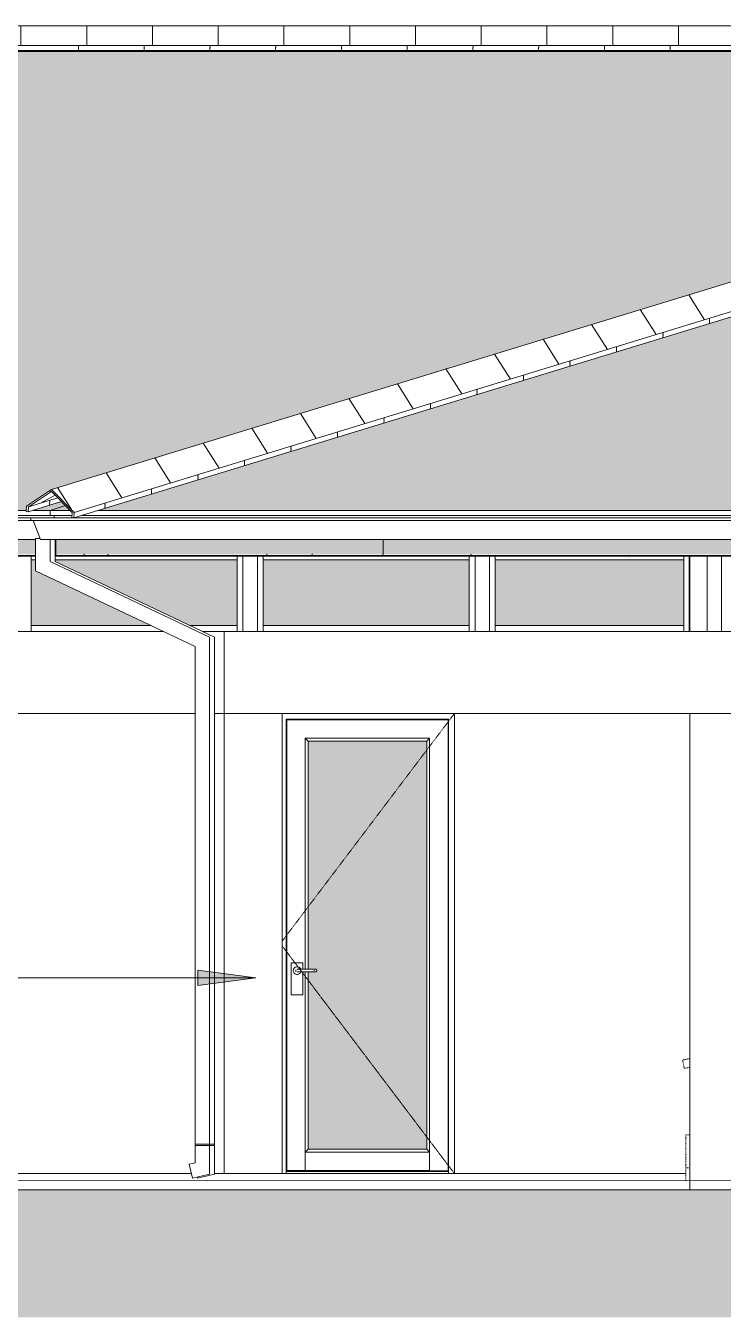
# Model space of a CAD drawing. Header units: millimetres. Extents: x -35517 to 139323, y -3702 to 5999.
# Drawn here: x 78531 to 82137, y -743 to 5938 of the extents above; entities that cross this region are included whole.
import ezdxf

# ---------------------------------------------------------------- set-up
doc = ezdxf.new("R2010")
doc.units = ezdxf.units.MM
doc.linetypes.add('Dash', pattern=[6.35, 3.175, -3.175])
doc.linetypes.add('Detail Dash', pattern=[1.1, 0.55, -0.55])
for name, color, linetype, lineweight in [('A-DETL-GENF', 92, 'Continuous', 5), ('A-DETL-THIN', 151, 'Continuous', 5), ('A-DOOR', 31, 'Continuous', 5), ('A-FLOR', 192, 'Continuous', 9), ('A-GENM', 13, 'Continuous', 5), ('A-GLAZ-CURT', 52, 'Continuous', 5), ('A-GLAZ-CWMG', 51, 'Continuous', 5), ('A-ROOF', 132, 'Continuous', 9), ('A-ROOF-OTLN', 132, 'Continuous', 5), ('A-ROOF-PATT', 132, 'Continuous', 9), ('A-WALL', 113, 'Continuous', 9), ('C-TOPO', 7, 'Continuous', 5), ('G-ANNO-TEXT', 231, 'Continuous', 5), ('I-WALL', 2, 'Continuous', 9), ('S-COLS', 52, 'Continuous', 5)]:
    doc.layers.add(name, color=color, linetype=linetype, lineweight=lineweight)
pattern_1 = [(0, (91796.95, 0), (406.4, 101.6), [33.528, -271.272, 33.528, -271.272, -1625.6]), (0, (91796.95, 0), (406.4, 101.6), [-609.6, 33.528, -576.072, 33.528, -271.272, -711.2]), (0, (91796.95, 0), (406.4, 101.6), [-1524, 33.528, -169.672, 33.528, -474.472]), (120, (91949.35, 50.8), (-291.1882, 301.15272), [33.528, -271.272, 33.528, -271.272, -1625.6]), (120, (91949.35, 50.8), (-291.1882, 301.15272), [-609.6, 33.528, -576.072, 33.528, -271.272, -711.2]), (120, (91949.35, 50.8), (-291.1882, 301.15272), [-1524, 33.528, -169.672, 33.528, -474.472]), (240, (92000.15, 254), (-115.2118, -402.75272), [33.528, -271.272, 33.528, -271.272, -1625.6]), (240, (92000.15, 254), (-115.2118, -402.75272), [-609.6, 33.528, -576.072, 33.528, -271.272, -711.2]), (240, (92000.15, 254), (-115.2118, -402.75272), [-1524, 33.528, -169.672, 33.528, -474.472])]

# ---------------------------------------------------------------- blocks, each defined once
blk = doc.blocks.new('S_Brick- Sloping Bullnose - 102mm Deep 45mm Radius-1067767-GENERAL WEST ELEVATION')
at = {"layer": 'A-GENM', "color": 174, "linetype": 'Dash'}
for p, q in [((-7802.7, 594.7), (-7839.8, 586.8)), ((-7839.8, 586.8), (-7830.6, 543.5)), ((-7830.6, 543.5), (-7802.7, 549.5))]:
    blk.add_line(p, q, dxfattribs=at)
blk = doc.blocks.new('M_Concrete-Rectangular-Column - 200 x 300m-1429448-GENERAL WEST ELEVATION')
at = {"layer": 'S-COLS'}
for p, q in [((-10210.6718, 2380), (-10210.6718, 0)), ((-9910.6718, 2380), (-9910.6718, 0)), ((-9910.6718, 0), (-10210.6718, 0))]:
    blk.add_line(p, q, dxfattribs=at)
blk = doc.blocks.new('Door Aluminium - Single Opening Out with Cill - Door Aluminium Single Opening Out with Cill 900x2380-1421188-GENERAL WEST ELEVATION')
at = {"layer": 'A-DOOR', "linetype": 'Detail Dash'}
h = blk.add_hatch(color=256, dxfattribs=at)
h.paths.add_polyline_path([(-9776.6, 125.1), (-9162.8, 125.1), (-9162.8, 2236.9), (-9776.6, 2236.9), (-9776.6, 1057), (-9734.5, 1055.9), (-9732.1, 1053.5), (-9733.2, 1049), (-9732.1, 1046.5), (-9735.5, 1043.8), (-9740.2, 1043.5), (-9746.1, 1043), (-9776.6, 1043), (-9776.6, 150.9)])
h.paths.add_polyline_path([(-9746.1, 1046.5), (-9743.1, 1050), (-9746.1, 1051.8), (-9746.1, 1048.2)])
for p, q in [((-9910.7, 1201.9), (-9019.7, 2380)), ((-9910.7, 1201.9), (-9019.7, 2380)), ((-9910.7, 1178.1), (-9019.7, 0)), ((-9019.7, 0), (-9910.7, 1178.1))]:
    blk.add_line(p, q, dxfattribs=at)
at = {"layer": 'A-DOOR'}
for p, q in [((-9889.7, 2350), (-9889.7, 0)), ((-9889.7, 2350), (-9049.7, 2350)), ((-9886.7, 2347), (-9886.7, 15)), ((-9052.7, 2347), (-9886.7, 2347)), ((-9052.7, 14.3), (-9052.7, 2347)), ((-9049.7, 2350), (-9049.7, 0)), ((-9791.7, 1056.8), (-9791.7, 2252)), ((-9791.7, 2252), (-9147.7, 2252)), ((-9776.6, 2236.9), (-9791.5, 2251.8)), ((-9791.5, 2251.8), (-9791.5, 1056.8)), ((-9147.9, 2251.8), (-9791.5, 2251.8)), ((-9776.6, 2236.9), (-9776.6, 1056.8)), ((-9162.8, 2236.9), (-9776.6, 2236.9)), ((-9147.9, 2251.8), (-9162.8, 2236.9)), ((-9162.8, 125.1), (-9162.8, 2236.9)), ((-9147.9, 110.2), (-9147.9, 2251.8)), ((-9147.7, 2252), (-9147.7, 14.3)), ((-9803.1, 1090), (-9863.1, 1090)), ((-9863.1, 1090), (-9863.1, 925)), ((-9803.1, 1056.6), (-9803.1, 1090)), ((-9746.1, 1057), (-9818.1, 1057)), ((-9818.1, 1043), (-9746.1, 1043)), ((-9803.1, 925), (-9803.1, 1043.2)), ((-9791.7, 15), (-9791.7, 1043.2)), ((-9791.5, 1043.2), (-9791.5, 110.2)), ((-9776.6, 1043.2), (-9776.6, 125.1)), ((-9863.1, 925), (-9803.1, 925)), ((-9791.7, 15), (-9791.7, 110)), ((-9791.7, 110), (-9147.7, 110)), ((-9776.6, 125.1), (-9791.5, 110.2)), ((-9791.5, 110.2), (-9147.9, 110.2)), ((-9776.6, 125.1), (-9162.8, 125.1)), ((-9162.8, 125.1), (-9147.9, 110.2)), ((-9147.7, 110), (-9147.7, 15)), ((-9886.7, 34.4), (-9889.7, 34.4)), ((-9889.7, 30.9), (-9886.7, 30.9)), ((-9889.7, 26.4), (-9886.7, 26.4)), ((-9889.7, 23.3), (-9886.7, 23.3)), ((-9889.7, 10.9), (-9049.7, 10.9)), ((-9889.7, 10.6), (-9049.7, 10.6)), ((-9791.7, 15), (-9886.7, 15)), ((-9874.7, 14.9), (-9162.7, 14.9)), ((-9791.7, 15), (-9147.7, 15)), ((-9162.7, 14.3), (-9147.7, 14.3)), ((-9147.7, 14.3), (-9052.7, 14.3)), ((-9049.7, 34.4), (-9052.7, 34.4)), ((-9052.7, 30.9), (-9049.7, 30.9)), ((-9052.7, 26.4), (-9049.7, 26.4)), ((-9052.7, 23.3), (-9049.7, 23.3))]:
    blk.add_line(p, q, dxfattribs=at)
at = {"layer": 'A-DOOR', "flags": 128}
for points in [[(-9818.1, 1057), (-9818.7, 1057), (-9819.3, 1057), (-9819.9, 1057), (-9820.5, 1057), (-9821.1, 1057), (-9821.7, 1057), (-9822.3, 1057), (-9822.8, 1057), (-9823.4, 1057), (-9824, 1057), (-9824.5, 1057), (-9825, 1057), (-9825.6, 1057), (-9826.1, 1057), (-9826.6, 1057), (-9827.1, 1057), (-9827.5, 1057), (-9828, 1057), (-9828.5, 1057), (-9828.9, 1057), (-9829.3, 1057), (-9829.7, 1057), (-9830.1, 1057), (-9830.4, 1057), (-9830.7, 1057), (-9831.1, 1057), (-9831.3, 1057), (-9831.6, 1057), (-9831.9, 1057), (-9832.1, 1057), (-9832.3, 1057), (-9832.5, 1057), (-9832.6, 1057), (-9832.8, 1057), (-9832.9, 1057), (-9833, 1057), (-9833.1, 1057), (-9833.1, 1057), (-9833.1, 1057)], [(-9833.1, 1043), (-9833.1, 1043), (-9833.1, 1043), (-9833, 1043), (-9832.9, 1043), (-9832.8, 1043), (-9832.7, 1043), (-9832.5, 1043), (-9832.4, 1043), (-9832.2, 1043), (-9831.9, 1043), (-9831.7, 1043), (-9831.4, 1043), (-9831.1, 1043), (-9830.8, 1043), (-9830.5, 1043), (-9830.1, 1043), (-9829.8, 1043), (-9829.4, 1043), (-9829, 1043), (-9828.6, 1043), (-9828.1, 1043), (-9827.7, 1043), (-9827.2, 1043), (-9826.7, 1043), (-9826.2, 1043), (-9825.7, 1043), (-9825.2, 1043), (-9824.7, 1043), (-9824.1, 1043), (-9823.6, 1043), (-9823, 1043), (-9822.4, 1043), (-9821.8, 1043), (-9821.3, 1043), (-9820.7, 1043), (-9820.1, 1043), (-9819.5, 1043), (-9818.9, 1043), (-9818.3, 1043), (-9818.1, 1043)], [(-9738.1, 1057), (-9738.1, 1057), (-9738.1, 1057), (-9738.2, 1057), (-9738.2, 1057), (-9738.3, 1057), (-9738.3, 1057), (-9738.4, 1057), (-9738.5, 1057), (-9738.6, 1057), (-9738.7, 1057), (-9738.9, 1057), (-9739, 1057), (-9739.2, 1057), (-9739.3, 1057), (-9739.5, 1057), (-9739.7, 1057), (-9739.9, 1057), (-9740.1, 1057), (-9740.3, 1057), (-9740.5, 1057), (-9740.8, 1057), (-9741, 1057), (-9741.3, 1057), (-9741.5, 1057), (-9741.8, 1057), (-9742.1, 1057), (-9742.3, 1057), (-9742.6, 1057), (-9742.9, 1057), (-9743.2, 1057), (-9743.5, 1057), (-9743.8, 1057), (-9744.1, 1057), (-9744.4, 1057), (-9744.8, 1057), (-9745.1, 1057), (-9745.4, 1057), (-9745.7, 1057), (-9746, 1057), (-9746.1, 1057)], [(-9746.1, 1043), (-9745.8, 1043), (-9745.5, 1043), (-9745.2, 1043), (-9744.8, 1043), (-9744.5, 1043), (-9744.2, 1043), (-9743.9, 1043), (-9743.6, 1043), (-9743.3, 1043), (-9743, 1043), (-9742.7, 1043), (-9742.4, 1043), (-9742.1, 1043), (-9741.9, 1043), (-9741.6, 1043), (-9741.3, 1043), (-9741.1, 1043), (-9740.8, 1043), (-9740.6, 1043), (-9740.4, 1043), (-9740.2, 1043), (-9740, 1043), (-9739.8, 1043), (-9739.6, 1043), (-9739.4, 1043), (-9739.2, 1043), (-9739.1, 1043), (-9738.9, 1043), (-9738.8, 1043), (-9738.7, 1043), (-9738.6, 1043), (-9738.5, 1043), (-9738.4, 1043), (-9738.3, 1043), (-9738.2, 1043), (-9738.2, 1043), (-9738.2, 1043), (-9738.1, 1043), (-9738.1, 1043)]]:
    blk.add_lwpolyline(points, dxfattribs=at)
at = {"layer": 'A-DOOR'}
for centre, radius, start, end in [((-9833.1, 1050), 20, 19.81813, 180), ((-9833.1, 1050), 20, 180, 340.07082), ((-9833.1, 1050), 7, 135, 180), ((-9833.1, 1050), 7, 180, 224.57262), ((-9833.1, 1050), 7, 270, 295.61428), ((-9833.1, 1050), 7, 60, 75), ((-9738.1, 1050), 7, 165, 180), ((-9738.1, 1050), 7, 180, 195), ((-9738.1, 1050), 7, 0, 105), ((-9738.1, 1050), 7, 255, 0)]:
    blk.add_arc(centre, radius, start, end, dxfattribs=at)
blk = doc.blocks.new('FP_346-GENERAL WEST ELEVATION')
at = {"layer": 'A-ROOF-OTLN'}
blk.add_line((-11071.2, 3195), (1891.8, 3195), dxfattribs=at)
at = {"layer": 'A-ROOF-PATT', "lineweight": 5}
for p, q in [((-11077.9, 3197), (1898.5, 3197)), ((-11072.1, 3193.9), (-11042.5, 3193.9)), ((-10935.3, 3204.1), (-10935.5, 3204.5)), ((-10935.1, 3203.8), (-10935.3, 3204.1)), ((-10934.9, 3203.4), (-10935.1, 3203.8)), ((-10934.7, 3203), (-10934.9, 3203.4)), ((-10934.6, 3202.6), (-10934.7, 3203)), ((-10934.4, 3202.3), (-10934.6, 3202.6)), ((-10934.2, 3201.9), (-10934.4, 3202.3)), ((-10934, 3201.6), (-10934.2, 3201.9)), ((-10933.8, 3201.2), (-10934, 3201.6)), ((-10933.6, 3200.9), (-10933.8, 3201.2)), ((-10933.4, 3200.5), (-10933.6, 3200.9)), ((-10933.2, 3200.2), (-10933.4, 3200.5)), ((-10933, 3199.8), (-10933.2, 3200.2)), ((-10932.8, 3199.5), (-10933, 3199.8)), ((-10932.6, 3199.2), (-10932.8, 3199.5)), ((-10932.4, 3198.8), (-10932.6, 3199.2)), ((-10932.3, 3198.5), (-10932.4, 3198.8)), ((-10932.1, 3198.2), (-10932.3, 3198.5)), ((-10931.9, 3197.9), (-10932.1, 3198.2)), ((-10931.7, 3197.6), (-10931.9, 3197.9)), ((-10931.5, 3197.4), (-10931.7, 3197.6)), ((-10931.3, 3197.1), (-10931.5, 3197.4)), ((-10931.1, 3196.8), (-10931.3, 3197.1)), ((-10930.9, 3196.6), (-10931.1, 3196.8)), ((-10930.7, 3196.3), (-10930.9, 3196.6)), ((-10930.5, 3196.1), (-10930.7, 3196.3)), ((-10930.3, 3195.9), (-10930.5, 3196.1)), ((-10930.2, 3195.7), (-10930.3, 3195.9)), ((-10930, 3195.5), (-10930.2, 3195.7)), ((-10929.8, 3195.3), (-10930, 3195.5)), ((-10929.6, 3195.1), (-10929.8, 3195.3)), ((-10929.4, 3194.9), (-10929.6, 3195.1)), ((-10929.2, 3194.8), (-10929.4, 3194.9)), ((-10929, 3194.6), (-10929.2, 3194.8)), ((-10928.8, 3194.5), (-10929, 3194.6)), ((-10928.6, 3194.4), (-10928.8, 3194.5)), ((-10928.4, 3194.2), (-10928.6, 3194.4)), ((-10928.2, 3194.2), (-10928.4, 3194.2)), ((-10928, 3194.1), (-10928.2, 3194.2)), ((-10927.9, 3194), (-10928, 3194.1)), ((-10927.7, 3193.9), (-10927.9, 3194)), ((-10927.5, 3193.9), (-10927.7, 3193.9)), ((-10927.3, 3193.9), (-10927.5, 3193.9)), ((-10927.1, 3193.8), (-10927.3, 3193.9)), ((-10814.5, 3196.6), (-10814.7, 3196.4)), ((-10814.3, 3196.9), (-10814.5, 3196.6)), ((-10814.1, 3197.2), (-10814.3, 3196.9)), ((-10813.9, 3197.4), (-10814.1, 3197.2)), ((-10813.7, 3197.7), (-10813.9, 3197.4)), ((-10813.6, 3198), (-10813.7, 3197.7)), ((-10813.4, 3198.3), (-10813.6, 3198)), ((-10813.2, 3198.6), (-10813.4, 3198.3)), ((-10813, 3198.9), (-10813.2, 3198.6)), ((-10812.8, 3199.2), (-10813, 3198.9)), ((-10812.6, 3199.5), (-10812.8, 3199.2)), ((-10812.4, 3199.9), (-10812.6, 3199.5)), ((-10812.2, 3200.2), (-10812.4, 3199.9)), ((-10812, 3200.6), (-10812.2, 3200.2)), ((-10811.9, 3200.9), (-10812, 3200.6)), ((-10811.7, 3201.2), (-10811.9, 3200.9)), ((-10811.5, 3201.6), (-10811.7, 3201.2)), ((-10811.3, 3202), (-10811.5, 3201.6)), ((-10811.1, 3202.3), (-10811.3, 3202)), ((-10810.9, 3202.7), (-10811.1, 3202.3)), ((-10810.7, 3203), (-10810.9, 3202.7)), ((-10810.5, 3203.4), (-10810.7, 3203)), ((-10810.3, 3203.8), (-10810.5, 3203.4)), ((-10810.2, 3204.1), (-10810.3, 3203.8)), ((-10810, 3204.5), (-10810.2, 3204.1)), ((-10771.2, 3193.9), (-10737.7, 3193.9)), ((-10161.6, 3193.9), (-10128.1, 3193.9)), ((-9995.4, 3194.5), (-9995.6, 3194.4)), ((-9995.2, 3194.7), (-9995.4, 3194.5)), ((-9995, 3194.8), (-9995.2, 3194.7)), ((-9994.8, 3195), (-9995, 3194.8)), ((-9994.6, 3195.1), (-9994.8, 3195)), ((-9994.4, 3195.3), (-9994.6, 3195.1)), ((-9994.2, 3195.5), (-9994.4, 3195.3)), ((-9994.1, 3195.7), (-9994.2, 3195.5)), ((-9993.9, 3195.9), (-9994.1, 3195.7)), ((-9993.7, 3196.1), (-9993.9, 3195.9)), ((-9993.5, 3196.4), (-9993.7, 3196.1)), ((-9993.3, 3196.6), (-9993.5, 3196.4)), ((-9993.1, 3196.9), (-9993.3, 3196.6)), ((-9992.9, 3197.1), (-9993.1, 3196.9)), ((-9992.7, 3197.4), (-9992.9, 3197.1)), ((-9992.5, 3197.7), (-9992.7, 3197.4)), ((-9992.3, 3198), (-9992.5, 3197.7)), ((-9992.2, 3198.3), (-9992.3, 3198)), ((-9992, 3198.6), (-9992.2, 3198.3)), ((-9991.8, 3198.9), (-9992, 3198.6)), ((-9991.6, 3199.2), (-9991.8, 3198.9)), ((-9991.4, 3199.5), (-9991.6, 3199.2)), ((-9991.2, 3199.9), (-9991.4, 3199.5)), ((-9991, 3200.2), (-9991.2, 3199.9)), ((-9990.8, 3200.5), (-9991, 3200.2)), ((-9990.6, 3200.9), (-9990.8, 3200.5)), ((-9990.4, 3201.2), (-9990.6, 3200.9)), ((-9990.3, 3201.6), (-9990.4, 3201.2)), ((-9990.1, 3201.9), (-9990.3, 3201.6)), ((-9989.9, 3202.3), (-9990.1, 3201.9)), ((-9989.7, 3202.7), (-9989.9, 3202.3)), ((-9989.5, 3203), (-9989.7, 3202.7)), ((-9989.3, 3203.4), (-9989.5, 3203)), ((-9989.1, 3203.8), (-9989.3, 3203.4)), ((-9988.9, 3204.1), (-9989.1, 3203.8)), ((-9988.7, 3204.5), (-9988.9, 3204.1)), ((-9856.8, 3193.9), (-9823.3, 3193.9)), ((-9762.3, 3193.9), (-9762.5, 3193.8)), ((-9762.1, 3193.9), (-9762.3, 3193.9)), ((-9762, 3193.9), (-9762.1, 3193.9)), ((-9761.8, 3194), (-9762, 3193.9)), ((-9761.6, 3194.1), (-9761.8, 3194)), ((-9761.4, 3194.2), (-9761.6, 3194.1)), ((-9761.2, 3194.2), (-9761.4, 3194.2)), ((-9761, 3194.4), (-9761.2, 3194.2)), ((-9760.8, 3194.5), (-9761, 3194.4)), ((-9760.6, 3194.6), (-9760.8, 3194.5)), ((-9760.4, 3194.8), (-9760.6, 3194.6)), ((-9760.2, 3194.9), (-9760.4, 3194.8)), ((-9760, 3195.1), (-9760.2, 3194.9)), ((-9759.8, 3195.3), (-9760, 3195.1)), ((-9759.7, 3195.5), (-9759.8, 3195.3)), ((-9759.5, 3195.7), (-9759.7, 3195.5)), ((-9759.3, 3195.9), (-9759.5, 3195.7)), ((-9759.1, 3196.1), (-9759.3, 3195.9)), ((-9758.9, 3196.3), (-9759.1, 3196.1)), ((-9758.7, 3196.6), (-9758.9, 3196.3)), ((-9758.5, 3196.8), (-9758.7, 3196.6)), ((-9758.3, 3197.1), (-9758.5, 3196.8)), ((-9758.1, 3197.4), (-9758.3, 3197.1)), ((-9757.9, 3197.6), (-9758.1, 3197.4)), ((-9757.7, 3197.9), (-9757.9, 3197.6)), ((-9757.6, 3198.2), (-9757.7, 3197.9)), ((-9757.4, 3198.5), (-9757.6, 3198.2)), ((-9757.2, 3198.8), (-9757.4, 3198.5)), ((-9757, 3199.2), (-9757.2, 3198.8)), ((-9756.8, 3199.5), (-9757, 3199.2)), ((-9756.6, 3199.8), (-9756.8, 3199.5)), ((-9756.4, 3200.2), (-9756.6, 3199.8)), ((-9756.2, 3200.5), (-9756.4, 3200.2)), ((-9756, 3200.9), (-9756.2, 3200.5)), ((-9755.8, 3201.2), (-9756, 3200.9)), ((-9755.6, 3201.6), (-9755.8, 3201.2)), ((-9755.4, 3201.9), (-9755.6, 3201.6)), ((-9755.3, 3202.3), (-9755.4, 3201.9)), ((-9755.1, 3202.6), (-9755.3, 3202.3)), ((-9754.9, 3203), (-9755.1, 3202.6)), ((-9754.7, 3203.4), (-9754.9, 3203)), ((-9754.5, 3203.8), (-9754.7, 3203.4)), ((-9754.3, 3204.1), (-9754.5, 3203.8)), ((-9754.1, 3204.5), (-9754.3, 3204.1)), ((-9653.6, 3193.9), (-9620.1, 3193.9)), ((-9389.7, 3197), (-9389.7, 3204.5)), ((-9145.6, 3193.9), (-9112.1, 3193.9)), ((-8941.1, 3193.9), (-8941.3, 3193.8)), ((-8940.9, 3193.9), (-8941.1, 3193.9)), ((-8940.7, 3193.9), (-8940.9, 3193.9)), ((-8940.5, 3194), (-8940.7, 3193.9)), ((-8940.4, 3194.1), (-8940.5, 3194)), ((-8940.2, 3194.1), (-8940.4, 3194.1)), ((-8940, 3194.2), (-8940.2, 3194.1)), ((-8939.8, 3194.4), (-8940, 3194.2)), ((-8939.6, 3194.5), (-8939.8, 3194.4)), ((-8939.4, 3194.6), (-8939.6, 3194.5)), ((-8939.2, 3194.8), (-8939.4, 3194.6)), ((-8939, 3194.9), (-8939.2, 3194.8)), ((-8938.8, 3195.1), (-8939, 3194.9)), ((-8938.6, 3195.3), (-8938.8, 3195.1)), ((-8938.4, 3195.4), (-8938.6, 3195.3)), ((-8938.3, 3195.6), (-8938.4, 3195.4)), ((-8938.1, 3195.9), (-8938.3, 3195.6)), ((-8937.9, 3196.1), (-8938.1, 3195.9)), ((-8937.7, 3196.3), (-8937.9, 3196.1)), ((-8937.5, 3196.6), (-8937.7, 3196.3)), ((-8937.3, 3196.8), (-8937.5, 3196.6)), ((-8937.1, 3197.1), (-8937.3, 3196.8)), ((-8936.9, 3197.3), (-8937.1, 3197.1)), ((-8936.7, 3197.6), (-8936.9, 3197.3)), ((-8936.5, 3197.9), (-8936.7, 3197.6)), ((-8936.3, 3198.2), (-8936.5, 3197.9)), ((-8936.2, 3198.5), (-8936.3, 3198.2)), ((-8936, 3198.8), (-8936.2, 3198.5)), ((-8935.8, 3199.1), (-8936, 3198.8)), ((-8935.6, 3199.5), (-8935.8, 3199.1)), ((-8935.4, 3199.8), (-8935.6, 3199.5)), ((-8935.2, 3200.1), (-8935.4, 3199.8)), ((-8935, 3200.5), (-8935.2, 3200.1)), ((-8934.8, 3200.8), (-8935, 3200.5)), ((-8934.6, 3201.2), (-8934.8, 3200.8)), ((-8934.4, 3201.5), (-8934.6, 3201.2)), ((-8934.3, 3201.9), (-8934.4, 3201.5)), ((-8934.1, 3202.2), (-8934.3, 3201.9)), ((-8933.9, 3202.6), (-8934.1, 3202.2)), ((-8933.7, 3203), (-8933.9, 3202.6)), ((-8933.5, 3203.3), (-8933.7, 3203)), ((-8933.3, 3203.7), (-8933.5, 3203.3)), ((-8933.1, 3204.1), (-8933.3, 3203.7)), ((-8932.9, 3204.4), (-8933.1, 3204.1)), ((-8840.8, 3193.9), (-8807.3, 3193.9)), ((-8706.5, 3193.9), (-8706.7, 3193.8)), ((-8706.3, 3193.9), (-8706.5, 3193.9)), ((-8706.1, 3193.9), (-8706.3, 3193.9)), ((-8536, 3193.9), (-8502.5, 3193.9)), ((-8116.8, 3198.7), (-8117, 3199.1)), ((-8116.6, 3198.4), (-8116.8, 3198.7)), ((-8116.4, 3198.1), (-8116.6, 3198.4)), ((-8116.2, 3197.8), (-8116.4, 3198.1)), ((-8116, 3197.6), (-8116.2, 3197.8)), ((-8115.8, 3197.3), (-8116, 3197.6)), ((-8115.6, 3197), (-8115.8, 3197.3)), ((-8115.4, 3196.8), (-8115.6, 3197)), ((-8115.2, 3196.5), (-8115.4, 3196.8)), ((-8115.1, 3196.3), (-8115.2, 3196.5)), ((-8114.9, 3196), (-8115.1, 3196.3)), ((-8114.7, 3195.8), (-8114.9, 3196)), ((-8114.5, 3195.6), (-8114.7, 3195.8)), ((-8114.3, 3195.4), (-8114.5, 3195.6)), ((-8114.1, 3195.2), (-8114.3, 3195.4)), ((-8113.9, 3195.1), (-8114.1, 3195.2)), ((-8113.7, 3194.9), (-8113.9, 3195.1)), ((-8113.5, 3194.7), (-8113.7, 3194.9)), ((-8113.4, 3194.6), (-8113.5, 3194.7)), ((-8113.2, 3194.5), (-8113.4, 3194.6)), ((-8113, 3194.3), (-8113.2, 3194.5)), ((-8112.8, 3194.2), (-8113, 3194.3)), ((-8112.6, 3194.1), (-8112.8, 3194.2)), ((-8112.4, 3194.1), (-8112.6, 3194.1)), ((-8112.2, 3194), (-8112.4, 3194.1)), ((-8112, 3193.9), (-8112.2, 3194)), ((-8111.8, 3193.9), (-8112, 3193.9)), ((-8111.7, 3193.9), (-8111.8, 3193.9)), ((-8111.5, 3193.8), (-8111.7, 3193.9)), ((-7926.4, 3193.9), (-7892.9, 3193.9))]:
    blk.add_line(p, q, dxfattribs=at)
blk = doc.blocks.new('FP_347-GENERAL WEST ELEVATION')
at = {"layer": 'A-ROOF-OTLN'}
for p, q in [((-23071.2, 3195), (-11185.7, 3195)), ((-11084.8, 3195), (-11071.2, 3195))]:
    blk.add_line(p, q, dxfattribs=at)
at = {"layer": 'A-ROOF-PATT', "lineweight": 5}
for p, q in [((-23077.9, 3197), (-11185.7, 3197)), ((-11084.8, 3197), (-11077.9, 3197))]:
    blk.add_line(p, q, dxfattribs=at)
blk = doc.blocks.new('Downpipe - Downpipe-1373795-GENERAL WEST ELEVATION')
at = {"layer": 'A-GENM'}
for p, q in [((-11084.8, 3166.5), (-11084.8, 3280.1)), ((-10259.8, 2775), (-11084.8, 3166.5)), ((-10259.8, 144.1), (-10259.8, 2775)), ((-10285.7, 151.5), (-10259.8, 151.5)), ((-10285.7, 144.1), (-10259.8, 144.1)), ((-10259.8, -3.5), (-10259.8, 151.5)), ((-10349.9, -18.7), (-10348.6, -24.4)), ((-10348.6, -24.4), (-10259.8, -3.5))]:
    blk.add_line(p, q, dxfattribs=at)
blk = doc.blocks.new('Downpipe - Downpipe-V348-GENERAL WEST ELEVATION')
at = {"layer": 'A-GENM'}
for p, q in [((-11185.7, 3286.5), (-11162.3, 3286.5)), ((-11185.7, 3286.5), (-11185.7, 3119)), ((-11110.7, 3166.5), (-11110.7, 3280.1)), ((-10285.7, 2775), (-11110.7, 3166.5)), ((-11185.7, 3119), (-10360.7, 2727.6)), ((-10285.7, 144.1), (-10285.7, 2775)), ((-10360.7, 2727.6), (-10360.7, 144.1)), ((-10360.7, 151.5), (-10285.7, 151.5)), ((-10360.7, 55.9), (-10360.7, 151.5)), ((-10360.7, 144.1), (-10285.7, 144.1)), ((-10285.7, -3.5), (-10285.7, 151.5)), ((-10360.7, 55.9), (-10391.7, 48.6)), ((-10391.7, 48.6), (-10374.5, -24.4)), ((-10374.5, -24.4), (-10285.7, -3.5))]:
    blk.add_line(p, q, dxfattribs=at)
blk = doc.blocks.new('System Panel - Glazed-1463160-GENERAL WEST ELEVATION')
at = {"layer": 'A-GLAZ-CURT'}
blk.add_hatch(color=256, dxfattribs=at).paths.add_polyline_path([(-21816.5, 2835), (-20943.2, 2835), (-20943.2, 3175), (-22008.2, 3175), (-22008.2, 2835)])
blk = doc.blocks.new('Rectangular Mullion - 30x75-V358-GENERAL WEST ELEVATION')
at = {"layer": 'A-GLAZ-CWMG'}
for p, q in [((-12408.1718, 3175), (-12408.1718, 3195)), ((-12408.1718, 3175), (-11343.1718, 3175)), ((-11343.1718, 3195), (-11343.1718, 3175))]:
    blk.add_line(p, q, dxfattribs=at)
blk = doc.blocks.new('Rectangular Mullion - 30x75-1463159-GENERAL WEST ELEVATION')
at = {"layer": 'A-GLAZ-CWMG'}
for p, q in [((-22008.1718, 2805), (-22008.1718, 2835)), ((-20943.1718, 2835), (-22008.1718, 2835)), ((-20943.1718, 2835), (-20943.1718, 2805))]:
    blk.add_line(p, q, dxfattribs=at)
blk = doc.blocks.new('Rectangular Mullion - 30x75-V357-GENERAL WEST ELEVATION')
at = {"layer": 'A-GLAZ-CWMG'}
blk.add_line((-13743.1718, 3195), (-13743.1718, 2805), dxfattribs=at)
blk = doc.blocks.new('Rectangular Mullion - 30x75-V359-GENERAL WEST ELEVATION')
at = {"layer": 'A-GLAZ-CWMG'}
blk.add_line((-12408.1718, 2805), (-12408.1718, 3195), dxfattribs=at)
blk = doc.blocks.new('System Panel - Glazed-1405855-GENERAL WEST ELEVATION')
at = {"layer": 'A-GLAZ-CURT'}
blk.add_hatch(color=256, dxfattribs=at).paths.add_polyline_path([(-8000.7, 2835), (-7832.7, 2835), (-7832.7, 3175), (-8808.2, 3175), (-8808.2, 2835)])
blk = doc.blocks.new('Rectangular Mullion - Sheerclip 15 - 75x50 Aluminium Top and Side A Edge Frame-1405853-GENERAL WEST ELEVATION')
at = {"layer": 'A-GLAZ-CWMG'}
for p, q in [((-8808.2, 3175), (-8808.2, 3195)), ((-7832.7, 3175), (-8808.2, 3175)), ((-7832.7, 3195), (-7832.7, 3175))]:
    blk.add_line(p, q, dxfattribs=at)
blk = doc.blocks.new('Rectangular Mullion - Sheerclip 15 - 75x50 Aluminium Top and Side A Edge Frame-1405854-GENERAL WEST ELEVATION')
at = {"layer": 'A-GLAZ-CWMG'}
for p, q in [((-8808.2, 2805), (-8808.2, 2835)), ((-7832.7, 2835), (-8808.2, 2835)), ((-7832.7, 2835), (-7832.7, 2805))]:
    blk.add_line(p, q, dxfattribs=at)
blk = doc.blocks.new('Rectangular Mullion - Sheerclip 15 - 75x50 Aluminium Bottom Side B Edge Frame-1377129-GENERAL WEST ELEVATION')
at = {"layer": 'A-GLAZ-CWMG'}
blk.add_line((-7832.7, 3195), (-7832.7, 2805), dxfattribs=at)
blk = doc.blocks.new('Rectangular Mullion - Sheerclip 15 - 75x50 Aluminium Bottom Side B Edge Frame-1393953-GENERAL WEST ELEVATION')
at = {"layer": 'A-GLAZ-CWMG'}
blk.add_line((-8808.2, 3195), (-8808.2, 2805), dxfattribs=at)
blk = doc.blocks.new('System Panel - Glazed-V361-GENERAL WEST ELEVATION')
at = {"layer": 'A-GLAZ-CURT'}
h = blk.add_hatch(color=256, dxfattribs=at)
h.paths.add_polyline_path([(-11208.2, 2835), (-10587.1, 2835), (-11185.7, 3119), (-11185.7, 3175), (-11208.2, 3175), (-11208.2, 3108.7)])
h.paths.add_polyline_path([(-10159.4, 2835), (-10143.2, 2835), (-10143.2, 3175), (-11084.8, 3175), (-11084.8, 3166.5), (-10386.2, 2835), (-10259.8, 2835)])
blk = doc.blocks.new('Rectangular Mullion - 30x75-V362-GENERAL WEST ELEVATION')
at = {"layer": 'A-GLAZ-CWMG'}
for p, q in [((-11208.2, 3175), (-11208.2, 3195)), ((-11208.2, 3175), (-11185.7, 3175)), ((-11084.8, 3175), (-10143.2, 3175)), ((-10143.2, 3195), (-10143.2, 3175))]:
    blk.add_line(p, q, dxfattribs=at)
blk = doc.blocks.new('Rectangular Mullion - 30x75-V363-GENERAL WEST ELEVATION')
at = {"layer": 'A-GLAZ-CWMG'}
for p, q in [((-11208.2, 2805), (-11208.2, 2835)), ((-10587.1, 2835), (-11208.2, 2835)), ((-10143.2, 2835), (-10386.2, 2835)), ((-10143.2, 2835), (-10143.2, 2805))]:
    blk.add_line(p, q, dxfattribs=at)

msp = doc.modelspace()

# ---------------------------------------------------------------- hatches: boundary and pattern name
at = {"layer": 'A-DETL-GENF'}
h = msp.add_hatch(dxfattribs=at)
h.set_pattern_fill('FP_114', style=0, pattern_type=2)
h.set_pattern_definition([(45, (175660.06, 31652.85), (0, 179.99969), [127.279, -127.279]), (45, (175690.06, 31622.85), (0, 179.99969), [127.279, -127.279]), (45, (175720.06, 31592.85), (0, 179.99969), [127.279, -127.279]), (315, (175750.06, 31592.85), (179.99969, 0), [127.279, -127.279]), (315, (175780.06, 31622.85), (179.99969, 0), [127.279, -127.279]), (315, (175810.06, 31652.85), (179.99969, 0), [127.279, -127.279])])
h.paths.add_polyline_path([(77196.2, -743.3), (93854.7, -743.3), (93854.7, -1.9), (86946.8, -85), (76198.4, -85), (73994.5, 8.6), (72753.3, 65.1), (69933.7, 163.6), (66275.3, 163.6), (66223.2, 162.2), (66223.2, -743.3), (77131.2, -743.3)])
at = {"layer": 'A-ROOF-PATT', "lineweight": 5}
h = msp.add_hatch(dxfattribs=at)
h.set_pattern_fill('FP_102', color=256, style=0, pattern_type=2)
h.set_pattern_definition([(90, (79185.16, 5887.8), (-340, 2e-14), [])])
h.paths.add_polyline_path([(83492.9, 5837.3), (83861.8, 5837.3), (83945.9, 5938.3), (74424.4, 5938.3), (74424.4, 5837.3), (81765.9, 5837.3)])
h = msp.add_hatch(dxfattribs=at)
h.set_pattern_fill('FP_101', color=256, style=0, pattern_type=2)
h.set_pattern_definition([(90, (79143.1, 5831.33), (-340, 2e-14), [])])
h.paths.add_polyline_path([(74424.4, 5825.4), (83860.3, 5825.4), (83861.8, 5837.3), (74424.4, 5837.3)])
h = msp.add_hatch(dxfattribs=at)
h.set_pattern_fill('FP_100', color=256, style=0, pattern_type=2)
h.set_pattern_definition([(90, (79142.35, 5817.9), (-340, 2e-14), [])])
h.paths.add_polyline_path([(74496.9, 5810.4), (83858.4, 5810.4), (83860.3, 5825.4), (74424.4, 5825.4), (74424.4, 5815.4), (74443.2, 5810.4)])
h = msp.add_hatch(dxfattribs=at)
h.set_pattern_fill('FP_81', color=256, style=0, pattern_type=2)
h.set_pattern_definition([(0, (89766.58, -935.11), (323.85, 44.557), [76.2, -63.5, 88.9, -38.1, -165.1]), (0, (89766.58, -935.11), (323.85, 44.557), [-266.7, 114.3, -50.8]), (0, (89842.78, -933.254), (323.85, 44.557), [63.5, -241.3, 50.8, -76.2]), (0, (89995.18, -937.896), (323.85, 44.557), [38.1, -393.7]), (90, (89766.58, -935.11), (-107.95, 44.557), [42.701, -135.529]), (90, (89842.78, -935.11), (-107.95, 44.557), [41.773, -136.457]), (90, (89906.28, -935.11), (-107.95, 44.557), [38.988, -139.242]), (90, (89995.18, -937.9), (-107.95, 44.557), [42.701, -135.529]), (90, (90033.28, -937.9), (-107.95, 44.557), [42.701, -135.529]), (90, (90147.58, -935.11), (-107.95, 44.557), [40.844, -137.385])])
h.paths.add_polyline_path([(66655.9, 3431.1), (66769, 3431.1), (66769, 3435.3), (66742.4, 3457.6), (66669.6, 3435.3)])
h.paths.add_polyline_path([(78655.9, 3431.1), (78736.1, 3455.7), (78715.7, 3476.4), (78567.7, 3431.1)])
h.paths.add_polyline_path([(78533.3, 3431.1), (78534.6, 3452.5), (78664.2, 3539.6), (84975, 5469), (83872.1, 5806.2), (74548.2, 5806.2), (74548.2, 5784.4), (66851.2, 3431.1), (78532.9, 3431.1)])
h = msp.add_hatch(dxfattribs=at)
h.set_pattern_fill('FP_90', color=256, style=0, pattern_type=2)
h.set_pattern_definition([(122.253, (81999.36, 4482.02), (-299.508, -0.002), [])])
h.paths.add_polyline_path([(78781.1, 3420.8), (85178.4, 5376.7), (85156.5, 5398.8), (85186.7, 5525.1), (85176.9, 5530.8), (78664.2, 3539.6), (78743.7, 3458.8)])
h = msp.add_hatch(dxfattribs=at)
h.set_pattern_fill('FP_80', color=256, style=0, pattern_type=2)
h.set_pattern_definition([(0, (89766.58, 3580.37), (323.85, 44.557), [76.2, -63.5, 88.9, -38.1, -165.1]), (0, (89766.58, 3580.37), (323.85, 44.557), [-266.7, 114.3, -50.8]), (0, (89842.78, 3582.23), (323.85, 44.557), [63.5, -241.3, 50.8, -76.2]), (0, (89995.18, 3577.587), (323.85, 44.557), [38.1, -393.7]), (90, (89766.58, 3580.37), (-107.95, 44.557), [42.701, -135.529]), (90, (89842.78, 3580.37), (-107.95, 44.557), [41.773, -136.457]), (90, (89906.28, 3580.37), (-107.95, 44.557), [38.988, -139.242]), (90, (89995.18, 3577.59), (-107.95, 44.557), [42.701, -135.529]), (90, (90033.28, 3577.59), (-107.95, 44.557), [42.701, -135.529]), (90, (90147.58, 3580.37), (-107.95, 44.557), [40.844, -137.385])])
h.paths.add_polyline_path([(78655.9, 3431.1), (78760.2, 3431.1), (78736.1, 3455.7), (78663.5, 3433.5)])
h.paths.add_polyline_path([(78902.7, 3431.1), (91502.7, 3431.1), (85202.7, 5357.2), (79175.4, 3514.5)])
h.paths.add_polyline_path([(91697.9, 3431.1), (91611.4, 3457.6), (91584.8, 3435.3), (91584.8, 3431.1), (91696, 3431.1)])
h = msp.add_hatch(dxfattribs=at)
h.set_pattern_fill('FP_87', color=256, style=0, pattern_type=2)
h.set_pattern_definition([(86.428, (82065.67, 4405.65), (-235.87, -0.002), [])])
h.paths.add_polyline_path([(78779.4, 3393.4), (85202.7, 5357.2), (85177.6, 5364.6), (78780.4, 3408.7)])
h = msp.add_hatch(dxfattribs=at)
h.set_pattern_fill('FP_86', color=256, style=0, pattern_type=2)
h.set_pattern_definition([(86.428, (82066.14, 4419.23), (-235.87, -0.002), [])])
h.paths.add_polyline_path([(78780.4, 3408.7), (85177.6, 5364.9), (85178.4, 5376.7), (78781.1, 3420.8)])
h = msp.add_hatch(dxfattribs=at)
h.set_pattern_fill('FP_85', color=256, style=0, pattern_type=2)
h.set_pattern_definition([(90, (78657, 3466.53), (-240.42, 1e-14), [])])
h.paths.add_polyline_path([(78779.4, 3393.4), (78781.1, 3420.8), (78664.2, 3539.6), (78534.6, 3452.5), (78532.9, 3425.1), (78543.5, 3423.7), (78545.1, 3449.7), (78663.5, 3529.4), (78770.5, 3420.7), (78768.9, 3394.8)])
h = msp.add_hatch(dxfattribs=at)
h.set_pattern_fill('FP_89', color=256, style=0, pattern_type=2)
h.set_pattern_definition([(86.428, (81780.2, 4426.02), (-235.87, -0.002), [])])
h.paths.add_polyline_path([(78543.5, 3423.7), (78715.7, 3476.4), (78696.4, 3495.9), (78545.1, 3449.7)])
h = msp.add_hatch(dxfattribs=at)
h.set_pattern_fill('FP_88', color=256, style=0, pattern_type=2)
h.set_pattern_definition([(29.159, (81860.985, 4485.18), (-119.3772, -0.0008), [])])
h.paths.add_polyline_path([(78545.1, 3449.7), (78696.4, 3495.9), (78663.5, 3529.4), (78549.2, 3452.5)])
h = msp.add_hatch(dxfattribs=at)
h.set_pattern_fill('FP_97', color=256, style=0, pattern_type=2)
h.set_pattern_definition(pattern_1)
h.paths.add_polyline_path([(73562.8, 3204.5), (78580.9, 3204.5), (78580.9, 3280.1), (66685.9, 3280.1), (66685.9, 3204.5), (73131, 3204.5)])
h.paths.add_polyline_path([(78685.9, 3204.5), (78685.9, 3280.1), (78681.8, 3280.1), (78681.8, 3204.5)])
h = msp.add_hatch(dxfattribs=at)
h.set_pattern_fill('FP_99', color=256, style=0, pattern_type=2)
h.set_pattern_definition([(0, (72685.9, 3309.8), (0, 1200), []), (90, (72686, 3309.8), (-2400, 1e-13), [])])
h.paths.add_polyline_path([(73562.8, 3204.5), (78580.9, 3204.5), (78580.9, 3280.1), (66685.9, 3280.1), (66685.9, 3204.5), (73131, 3204.5)])
h.paths.add_polyline_path([(78685.9, 3204.5), (78685.9, 3280.1), (78681.8, 3280.1), (78681.8, 3204.5)])
h = msp.add_hatch(dxfattribs=at)
h.set_pattern_fill('FP_97', color=256, style=0, pattern_type=2)
h.set_pattern_definition(pattern_1)
h.paths.add_polyline_path([(78685.9, 3204.5), (91667.9, 3204.5), (91667.9, 3280.1), (78685.9, 3280.1), (78685.9, 3246.2)])
h = msp.add_hatch(dxfattribs=at)
h.set_pattern_fill('FP_98', color=256, style=0, pattern_type=2)
h.set_pattern_definition([(0, (85176.9, 3309.8), (0, 1200), []), (90, (85177, 3309.8), (-2400, 1e-13), [])])
h.paths.add_polyline_path([(78685.9, 3204.5), (91667.9, 3204.5), (91667.9, 3280.1), (78685.9, 3280.1), (78685.9, 3246.2)])
at = {"layer": 'G-ANNO-TEXT'}
msp.add_hatch(color=7, dxfattribs=at).paths.add_polyline_path([(79720, 1012.3), (79420, 1051.8), (79420, 972.8)])

# ---------------------------------------------------------------- linework, layer by layer
at = {"layer": 'A-DETL-THIN'}
msp.add_line((86961.4, -85), (76198.4, -85), dxfattribs=at)
at = {"layer": 'A-FLOR', "color": 174, "linetype": 'Dash', "lineweight": 5}
for p, q in [((81943.9, -37), (81943.9, 200)), ((81963.9, 200), (81943.9, 200)), ((81943.9, 30), (81963.9, 30))]:
    msp.add_line(p, q, dxfattribs=at)
at = {"layer": 'A-ROOF'}
for p, q in [((74548.2, 5806.2), (83872.1, 5806.2)), ((66851.2, 3431.1), (78533.3, 3431.1)), ((78567.7, 3431.1), (78760.2, 3431.1)), ((78655.9, 3431.1), (78736.1, 3455.7)), ((78655.9, 3405), (78655.9, 3431.1)), ((78902.9, 3431.1), (91502.7, 3431.1)), ((78769.5, 3405), (66655.9, 3405)), ((91697.9, 3405), (78817.2, 3405))]:
    msp.add_line(p, q, dxfattribs=at)
at = {"layer": 'A-ROOF-OTLN'}
for p, q in [((83945.9, 5938.3), (74424.4, 5938.3)), ((83861.8, 5837.3), (74424.4, 5837.3)), ((83858.4, 5810.4), (74443.2, 5810.4)), ((78664.2, 3539.6), (85176.9, 5530.8)), ((78779.4, 3393.4), (85202.7, 5357.2)), ((85178.4, 5376.7), (78781.1, 3420.8)), ((78664.2, 3539.6), (78534.6, 3452.5)), ((78543.5, 3423.7), (78715.7, 3476.4)), ((78545.1, 3449.7), (78663.5, 3529.4)), ((78545.1, 3449.7), (78696.4, 3495.9)), ((78663.5, 3529.4), (78770.5, 3420.7)), ((78781.1, 3420.8), (78664.2, 3539.6)), ((78534.6, 3452.5), (78532.9, 3425.1)), ((78532.9, 3425.1), (78543.5, 3423.7)), ((78543.5, 3423.7), (78545.1, 3449.7)), ((78770.5, 3420.7), (78768.9, 3394.8)), ((78779.4, 3393.4), (78781.1, 3420.8)), ((91797.9, 3392.3), (66555.9, 3392.3)), ((91797.9, 3379.6), (66555.9, 3379.6)), ((78555.9, 3379.6), (78555.9, 3392.3)), ((78606.7, 3280.1), (78568.6, 3379.6)), ((78677.7, 3392.3), (78677.7, 3405)), ((78768.9, 3394.8), (78779.4, 3393.4)), ((78580.9, 3280.1), (66606.7, 3280.1)), ((91747.1, 3280.1), (78606.7, 3280.1)), ((78685.9, 3204.5), (78685.9, 3280.1))]:
    msp.add_line(p, q, dxfattribs=at)
msp.add_open_spline([(78695.4, 3195), (78694.6, 3195), (78693.3, 3195.2), (78691.8, 3195.7), (78690.8, 3196.2), (78690.1, 3196.6), (78689.5, 3197.1), (78688.8, 3197.6), (78688.3, 3198.2), (78687.7, 3198.9), (78687.2, 3199.7), (78686.6, 3200.9), (78686.1, 3202.4), (78685.9, 3203.7), (78685.9, 3204.5)], degree=3, knots=[0, 0, 0, 0, 0.166667, 0.25, 0.333333, 0.375, 0.416667, 0.5, 0.541667, 0.583333, 0.666667, 0.75, 0.833333, 1, 1, 1, 1], dxfattribs=at)
at = {"layer": 'A-WALL'}
for p, q in [((81963.9, 2805), (81963.9, 3195)), ((80746.9, 2380), (80746.9, 0)), ((81963.9, 2380), (81963.9, -37)), ((78450.9, 0), (79386.3, 0)), ((79506.8, 0), (79555.9, 0)), ((81943.9, 0), (79855.9, 0))]:
    msp.add_line(p, q, dxfattribs=at)
at = {"layer": 'C-TOPO'}
for p, q in [((81963.9, 534.9), (81963.9, 582.6)), ((81963.9, 582.6), (81963.9, 422.8)), ((81963.9, 534.9), (81963.9, 521.3)), ((81963.9, 422.8), (81963.9, -85)), ((91056.8, -35.6), (75085, -38.1)), ((75085, -38.1), (91056.8, -35.6))]:
    msp.add_line(p, q, dxfattribs=at)
at = {"layer": 'C-TOPO', "flags": 128}
msp.add_lwpolyline([(81963.9, -85), (81963.9, 422.8), (81963.9, 582.6)], dxfattribs=at)
at = {"layer": 'G-ANNO-TEXT', "color": 7}
for p, q in [((79720, 1012.3), (66239.9, 1012.3)), ((79720, 1012.3), (79420, 1051.8)), ((79420, 1051.8), (79420, 972.8)), ((79420, 972.8), (79720, 1012.3))]:
    msp.add_line(p, q, dxfattribs=at)
at = {"layer": 'I-WALL'}
for p, q in [((79242.7, 2805), (76240.9, 2805)), ((90797.9, 2805), (79443.6, 2805)), ((79555.9, 2805), (79555.9, 2380)), ((76240.9, 2380), (79405.9, 2380)), ((79506.8, 2380), (90797.9, 2380))]:
    msp.add_line(p, q, dxfattribs=at)
at = {"layer": 'S-COLS'}
for p, q in [((79653.4, 3195), (79653.4, 2805)), ((79728.4, 3195), (79728.4, 2805)), ((80853.4, 3195), (80853.4, 2805)), ((80928.4, 3195), (80928.4, 2805)), ((81960.9, 3195), (81960.9, 2805)), ((82053.4, 3195), (82053.4, 2805)), ((82128.4, 3195), (82128.4, 2805))]:
    msp.add_line(p, q, dxfattribs=at)

# ---------------------------------------------------------------- block references
at = {"layer": 'A-DOOR', "linetype": 'Detail Dash'}
msp.add_blockref('Door Aluminium - Single Opening Out with Cill - Door Aluminium Single Opening Out with Cill 900x2380-1421188-GENERAL WEST ELEVATION', (89766.6, 0), dxfattribs=at)
at = {"layer": 'A-GENM'}
for name in ['Downpipe - Downpipe-V348-GENERAL WEST ELEVATION', 'Downpipe - Downpipe-1373795-GENERAL WEST ELEVATION']:
    msp.add_blockref(name, (89766.6, 0), dxfattribs=at)
at = {"layer": 'A-GENM', "color": 174, "linetype": 'Dash'}
msp.add_blockref('S_Brick- Sloping Bullnose - 102mm Deep 45mm Radius-1067767-GENERAL WEST ELEVATION', (89766.6, 0), dxfattribs=at)
at = {"layer": 'A-GLAZ-CURT'}
for name, p in [('System Panel - Glazed-V361-GENERAL WEST ELEVATION', (89766.6, 0)), ('System Panel - Glazed-1463160-GENERAL WEST ELEVATION', (101766.6, 0)), ('System Panel - Glazed-1405855-GENERAL WEST ELEVATION', (89766.6, 0))]:
    msp.add_blockref(name, p, dxfattribs=at)
at = {"layer": 'A-GLAZ-CWMG'}
for name, p in [('Rectangular Mullion - 30x75-V362-GENERAL WEST ELEVATION', (89766.6, 0)), ('Rectangular Mullion - 30x75-V359-GENERAL WEST ELEVATION', (90966.6, 0)), ('Rectangular Mullion - 30x75-V357-GENERAL WEST ELEVATION', (93366.6, 0)), ('Rectangular Mullion - 30x75-V358-GENERAL WEST ELEVATION', (92166.6, 0)), ('Rectangular Mullion - 30x75-V359-GENERAL WEST ELEVATION', (92166.6, 0)), ('Rectangular Mullion - 30x75-V357-GENERAL WEST ELEVATION', (94566.6, 0)), ('Rectangular Mullion - Sheerclip 15 - 75x50 Aluminium Top and Side A Edge Frame-1405853-GENERAL WEST ELEVATION', (89766.6, 0)), ('Rectangular Mullion - Sheerclip 15 - 75x50 Aluminium Bottom Side B Edge Frame-1393953-GENERAL WEST ELEVATION', (89766.6, 0)), ('Rectangular Mullion - Sheerclip 15 - 75x50 Aluminium Bottom Side B Edge Frame-1377129-GENERAL WEST ELEVATION', (89766.6, 0)), ('Rectangular Mullion - 30x75-V363-GENERAL WEST ELEVATION', (89766.6, 0)), ('Rectangular Mullion - 30x75-1463159-GENERAL WEST ELEVATION', (101766.6, 0)), ('Rectangular Mullion - Sheerclip 15 - 75x50 Aluminium Top and Side A Edge Frame-1405854-GENERAL WEST ELEVATION', (89766.6, 0))]:
    msp.add_blockref(name, p, dxfattribs=at)
at = {"layer": 'A-ROOF-OTLN'}
for name in ['FP_347-GENERAL WEST ELEVATION', 'FP_346-GENERAL WEST ELEVATION']:
    msp.add_blockref(name, (89766.6, 0), dxfattribs=at)
at = {"layer": 'S-COLS'}
msp.add_blockref('M_Concrete-Rectangular-Column - 200 x 300m-1429448-GENERAL WEST ELEVATION', (89766.6, 0), dxfattribs=at)

doc.saveas('drawing.dxf')
